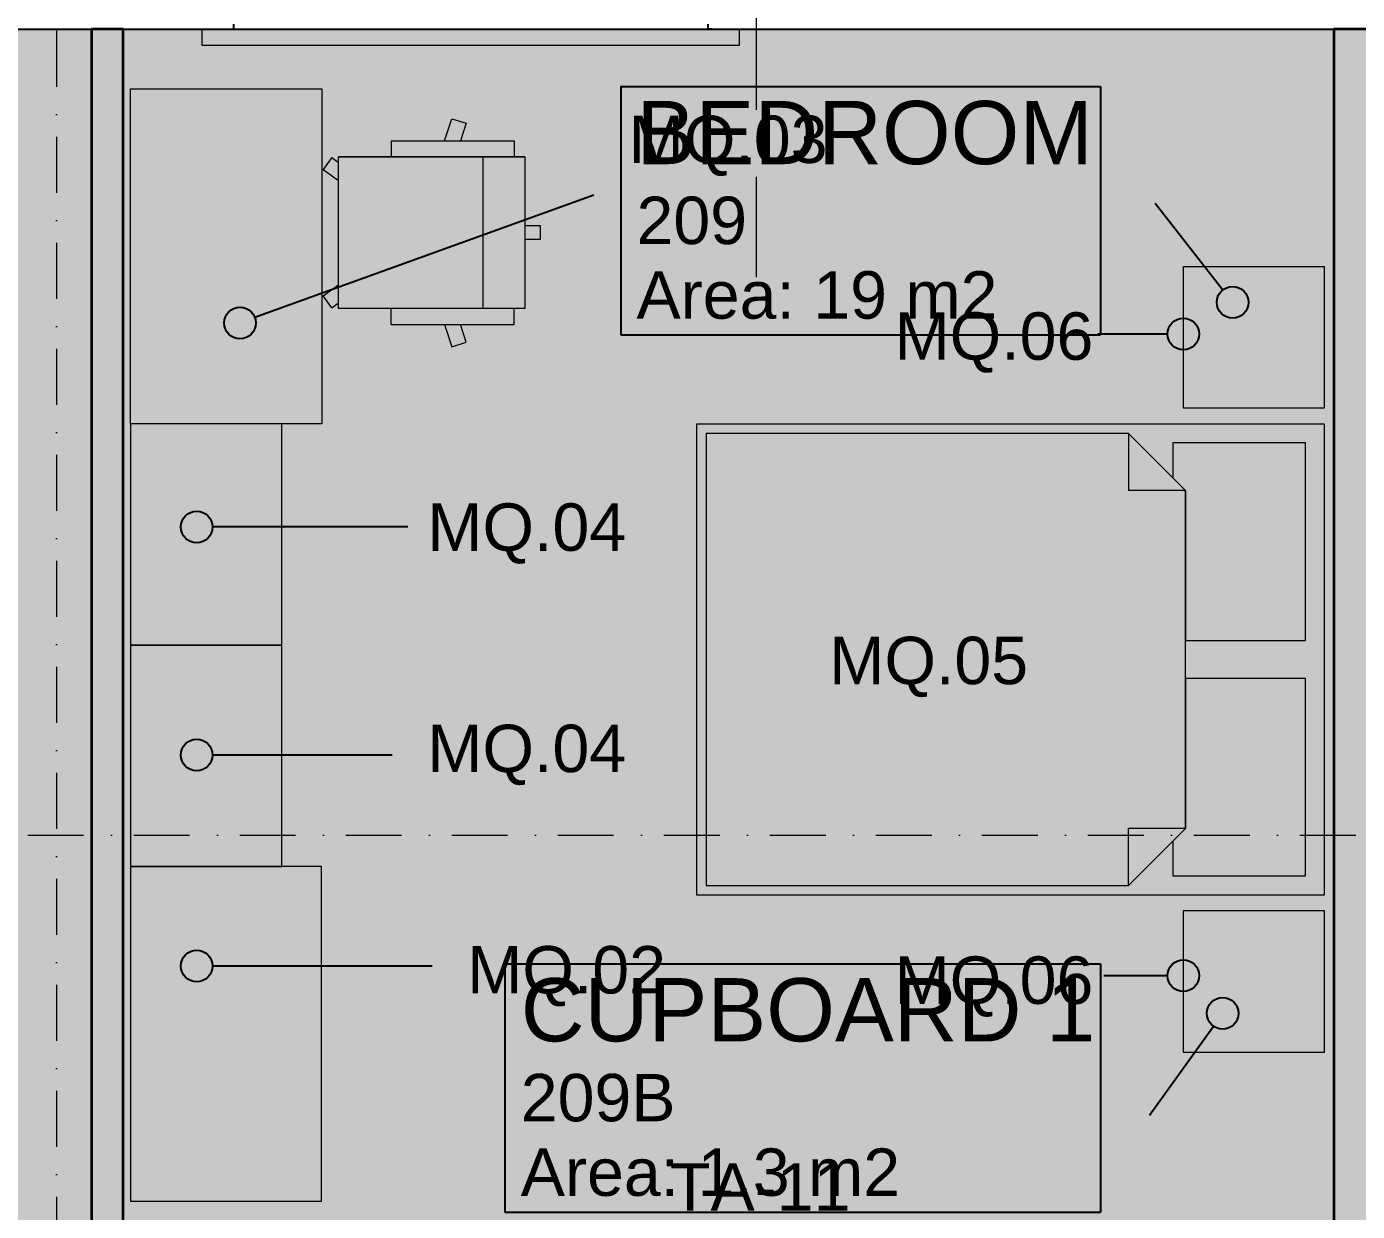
# Model space of a CAD drawing. Header units: millimetres. Extents: x -14278 to 101596, y -22378 to 34603.
# Drawn here: x 76146 to 80354, y 9484 to 13231 of the extents above; entities that cross this region are included whole.
import ezdxf
from ezdxf.enums import TextEntityAlignment as Align

# ---------------------------------------------------------------- set-up
doc = ezdxf.new("R2010")
doc.units = ezdxf.units.MM
doc.header["$MEASUREMENT"] = 0
doc.linetypes.add('Dot & Dashed', pattern=[335.138881, 176.388884, -88.194442, 0, -70.555556])
doc.linetypes.add('Long Dashed', pattern=[529.166651, 317.499995, -211.666656])
for name, color, linetype in [('A-Zz_20_10_90-T_TextFFEInternal', 7, 'Continuous'), ('A-Zz_60_50_80-P_MarkerSection', 7, 'Continuous'), ('NewA-Ee_25_10-M_WallsExternal', 7, 'Continuous'), ('NewA-Ee_25_10-M_WallsInternal', 7, 'Continuous'), ('NewA-Ee_30_40-M_Floors', 7, 'Continuous'), ('NewA-Ee_40_20-M_GeneralFFAndEInternalFixed', 7, 'Continuous'), ('NewA-Ee_40_20-M_GeneralFFAndEInternalMovable', 7, 'Continuous'), ('NewA-SL-M_SpacesInternal', 7, 'Continuous'), ('NewA-Ss_30_25-M_CeilingAndSoffitSystems', 7, 'Continuous'), ('NewA-Zz_20_10_90-T_TextFFEInternal', 7, 'Continuous'), ('NewA-Zz_35_40_80-M_GridStructural', 7, 'Continuous'), ('NewA-Zz_50_90_00-M_GrossInternal', 7, 'Continuous')]:
    doc.layers.add(name, color=color, linetype=linetype)
doc.styles.add('GENERATED_STYLE_1', font='')
doc.styles.get('GENERATED_STYLE_1').set_extended_font_data('Arial')

# ---------------------------------------------------------------- blocks, each defined once
blk = doc.blocks.new('Slab_29_2', base_point=(92290.2, 4673.4))
at = {"layer": 'NewA-Ee_30_40-M_Floors', "linetype": 'Continuous', "lineweight": 13}
blk.add_hatch(color=254, dxfattribs=at).paths.add_polyline_path([(92290.2, 4673.4), (92290.2, 10970.6), (94739.9, 10970.6), (94739.9, 13222.7), (60190.4, 13222.7), (60190.4, 4673.4)])
at = {"layer": 'NewA-Ee_30_40-M_Floors', "color": 6, "linetype": 'Continuous', "lineweight": 13, "flags": 128}
blk.add_lwpolyline([(92290.2, 4673.4), (60190.4, 4673.4), (60190.4, 13222.7), (94739.9, 13222.7), (94739.9, 10970.6), (92290.2, 10970.6)], close=True, dxfattribs=at)
blk = doc.blocks.new('BEDROOM_209_33_2', base_point=(78783.4, 12688))
at = {"layer": 'NewA-SL-M_SpacesInternal', "color": 253, "linetype": 'Continuous', "lineweight": 13}
for p, q in [((76451.6, 13222.7), (76451.6, 9219.3)), ((80279.2, 13222.7), (76451.6, 13222.7)), ((80279.2, 9219.3), (80279.2, 13222.7))]:
    blk.add_line(p, q, dxfattribs=at)
at = {"layer": 'NewA-SL-M_SpacesInternal', "linetype": 'Continuous'}
for p, q in [((78024.7, 13041.5), (78024.7, 12727.2)), ((78024.7, 13041.5), (79542, 13041.5)), ((79542, 13041.5), (79542, 12727.2)), ((78024.7, 12727.2), (78024.7, 12491.5)), ((79542, 12727.2), (79542, 12491.5)), ((78024.7, 12491.5), (78024.7, 12255.8)), ((79542, 12491.5), (79542, 12255.8)), ((78024.7, 12255.8), (79542, 12255.8))]:
    blk.add_line(p, q, dxfattribs=at)
at = {"layer": 'NewA-SL-M_SpacesInternal', "color": 5, "lineweight": 70, "style": 'GENERATED_STYLE_1'}
for tag, height, p in [('ROOM_NAME', 200, (78074.7, 12995.8)), ('ROOM_NUMBER', 150, (78074.7, 12693)), ('adj_text', 150, (78074.7, 12457.2))]:
    blk.add_attdef(tag, text='', height=height, dxfattribs=at).set_placement(p, align=Align.TOP_LEFT)
blk = doc.blocks.new('CUPBOARD 1_209B_53_2', base_point=(78600.3, 9913.4))
at = {"layer": 'NewA-SL-M_SpacesInternal', "linetype": 'Continuous'}
for p, q in [((77658.7, 10267), (77658.7, 9952.7)), ((77658.7, 10267), (79542, 10267)), ((79542, 10267), (79542, 9952.7)), ((77658.7, 9952.7), (77658.7, 9717)), ((79542, 9952.7), (79542, 9717)), ((77658.7, 9717), (77658.7, 9481.3)), ((79542, 9717), (79542, 9481.3)), ((77658.7, 9481.3), (79542, 9481.3))]:
    blk.add_line(p, q, dxfattribs=at)
at = {"layer": 'NewA-SL-M_SpacesInternal', "color": 253, "linetype": 'Continuous', "lineweight": 13}
for p, q in [((76451.6, 9094.3), (76451.6, 7203.9)), ((77152.7, 9094.3), (76451.6, 9094.3)), ((77152.7, 7203.9), (77152.7, 9094.3)), ((76451.6, 7203.9), (77152.7, 7203.9))]:
    blk.add_line(p, q, dxfattribs=at)
at = {"layer": 'NewA-SL-M_SpacesInternal', "color": 5, "lineweight": 70, "style": 'GENERATED_STYLE_1'}
for tag, height, p in [('ROOM_NAME', 200, (77708.7, 10221.3)), ('ROOM_NUMBER', 150, (77708.7, 9918.4)), ('adj_text', 150, (77708.7, 9682.7))]:
    blk.add_attdef(tag, text='', height=height, dxfattribs=at).set_placement(p, align=Align.TOP_LEFT)
blk = doc.blocks.new('Slab_42_2', base_point=(76451.6, 13222.7))
at = {"layer": 'NewA-Ss_30_25-M_CeilingAndSoffitSystems', "linetype": 'Continuous', "lineweight": 0}
blk.add_hatch(color=255, dxfattribs=at).paths.add_polyline_path([(76451.6, 13222.7), (76451.6, 9219.3), (77277.7, 9219.3), (77277.7, 6268.3), (78511.5, 6268.3), (78511.5, 9219.3), (80279.2, 9219.3), (80279.2, 13222.7)])
at = {"layer": 'NewA-Ss_30_25-M_CeilingAndSoffitSystems', "color": 6, "linetype": 'Continuous', "lineweight": 13, "flags": 128}
blk.add_lwpolyline([(76451.6, 13222.7), (80279.2, 13222.7), (80279.2, 9219.3), (78511.5, 9219.3), (78511.5, 6268.3), (77277.7, 6268.3), (77277.7, 9219.3), (76451.6, 9219.3)], close=True, dxfattribs=at)
blk = doc.blocks.new('Wall_68_2', base_point=(60040.2, 13373))
at = {"layer": 'NewA-Ee_25_10-M_WallsExternal', "linetype": 'Continuous'}
for p, q in [((76787.2, 13222.7), (76800.2, 13222.7)), ((76800.2, 13239.1), (76800.2, 13222.7)), ((78300.2, 13239.1), (78300.2, 13222.7)), ((78313.2, 13222.7), (78300.2, 13222.7))]:
    blk.add_line(p, q, dxfattribs=at)
at = {"layer": 'NewA-Ee_25_10-M_WallsExternal', "linetype": 'Continuous', "flags": 128}
for points in [[(76051.3, 13222.7), (76787.2, 13222.7)], [(78313.2, 13222.7), (82247.2, 13222.7)]]:
    blk.add_lwpolyline(points, dxfattribs=at)
blk = doc.blocks.new('Wall_89_2', base_point=(80279.2, 13222.7))
at = {"layer": 'NewA-Ee_25_10-M_WallsInternal', "color": 92, "linetype": 'Continuous', "lineweight": 35, "flags": 128}
for points in [[(80279.2, 13222.7), (80279.2, 9095.6)], [(80429.2, 13222.7), (80279.2, 13222.7)]]:
    blk.add_lwpolyline(points, dxfattribs=at)
blk = doc.blocks.new('Wall_123_2', base_point=(76451.6, 13222.7))
at = {"layer": 'NewA-Ee_25_10-M_WallsInternal', "color": 92, "linetype": 'Continuous', "lineweight": 35, "flags": 128}
for points in [[(76351.6, 13222.7), (76351.6, 9219.3)], [(76451.6, 13222.7), (76351.6, 13222.7)], [(76451.6, 9219.3), (76451.6, 13222.7)]]:
    blk.add_lwpolyline(points, dxfattribs=at)
blk = doc.blocks.new('Standard grid marker')
at = {"layer": 'NewA-Zz_35_40_80-M_GridStructural', "color": 6, "linetype": 'Dot & Dashed', "lineweight": 13}
blk.add_line((1000, 0), (18130.8, 0), dxfattribs=at)
at = {"layer": 'NewA-Zz_35_40_80-M_GridStructural', "style": 'GENERATED_STYLE_1'}
blk.add_attdef('AC_MarkerText_1', text='', height=250, rotation=90, dxfattribs=at).set_placement((-250, 14.3), align=Align.MIDDLE_CENTER)
blk = doc.blocks.new('Standard grid marker_2')
at = {"layer": 'NewA-Zz_35_40_80-M_GridStructural', "color": 6, "linetype": 'Dot & Dashed', "lineweight": 13}
blk.add_line((1000, 0), (40175.6, 0), dxfattribs=at)
at = {"layer": 'NewA-Zz_35_40_80-M_GridStructural', "style": 'GENERATED_STYLE_1'}
blk.add_attdef('AC_MarkerText_1', text='', height=250, dxfattribs=at).set_placement((41425.6, 14.3), align=Align.MIDDLE_CENTER)
blk = doc.blocks.new('Venetian Blind 19')
at = {"layer": 'NewA-Ee_40_20-M_GeneralFFAndEInternalFixed', "color": 1, "linetype": 'Continuous', "lineweight": 18}
for p, q in [((1700, 50), (0, 50)), ((0, 50), (0, 0)), ((1700, 0), (1700, 50)), ((0, 0), (1700, 0))]:
    blk.add_line(p, q, dxfattribs=at)
blk = doc.blocks.new('Office Desk Rect 19')
at = {"layer": 'NewA-Ee_40_20-M_GeneralFFAndEInternalMovable', "color": 1, "linetype": 'Continuous', "lineweight": 18}
for p, q in [((1058.8625, 604.8375), (0, 604.8375)), ((0, 604.8375), (0, 0)), ((1058.8625, 0), (1058.8625, 604.8375)), ((0, 0), (1058.8625, 0))]:
    blk.add_line(p, q, dxfattribs=at)
blk = doc.blocks.new('Office Chair 04 19')
at = {"layer": 'NewA-Ee_40_20-M_GeneralFFAndEInternalMovable', "color": 1, "linetype": 'Continuous', "lineweight": 18}
for p, q in [((335.5, 682), (335.5, 632.6)), ((335.5, 682), (379.5, 682)), ((379.5, 682), (379.5, 632.6)), ((597.6, 632.6), (117.3, 632.6)), ((117.3, 632.6), (117.3, 43.3)), ((117.3, 632.6), (117.3, 43.3)), ((597.6, 632.6), (597.6, 43.3)), ((597.6, 43.3), (597.6, 632.6)), ((597.6, 632.6), (597.6, 43.3)), ((67.3, 210.1), (67.3, 598.2)), ((67.3, 598.2), (117.3, 598.2)), ((647.6, 598.2), (597.6, 598.2)), ((647.6, 210.1), (647.6, 598.2)), ((117.3, 501), (597.6, 501)), ((-3.2, 401.5), (11.5, 446.7)), ((11.5, 446.7), (67.3, 428.6)), ((703.4, 446.7), (647.6, 428.6)), ((718.1, 401.5), (703.4, 446.7)), ((67.3, 378.6), (-3.2, 401.5)), ((647.6, 378.6), (718.1, 401.5)), ((67.3, 210.1), (117.3, 210.1)), ((67.3, 210.1), (117.3, 210.1)), ((647.6, 210.1), (597.6, 210.1)), ((647.6, 210.1), (597.6, 210.1)), ((117.3, 43.3), (597.6, 43.3)), ((119.9, 21.7), (135.6, 43.3)), ((157.3, -5.4), (192.7, 43.3)), ((557.7, -5.4), (522.2, 43.3)), ((595, 21.7), (579.3, 43.3)), ((119.9, 21.7), (157.3, -5.4)), ((595, 21.7), (557.7, -5.4))]:
    blk.add_line(p, q, dxfattribs=at)
blk = doc.blocks.new('Bed Double 19')
at = {"layer": 'NewA-Ee_40_20-M_GeneralFFAndEInternalMovable', "color": 1, "linetype": 'Continuous', "lineweight": 18}
for p, q in [((1489.1, 1985.4), (0, 1985.4)), ((0, 1985.4), (0, 0)), ((1489.1, 0), (1489.1, 1985.4)), ((684.5, 1925.4), (60, 1925.4)), ((60, 1925.4), (60, 1505.4)), ((684.5, 1545.4), (684.5, 1925.4)), ((1429.1, 1925.4), (804.5, 1925.4)), ((804.5, 1925.4), (804.5, 1545.4)), ((1429.1, 1505.4), (1429.1, 1925.4)), ((210, 1545.4), (30, 1365.4)), ((170, 1505.4), (210, 1545.4)), ((210, 1545.4), (684.5, 1545.4)), ((744.5, 1545.4), (210, 1545.4)), ((210, 1545.4), (210, 1365.4)), ((1279.1, 1545.4), (744.5, 1545.4)), ((804.5, 1545.4), (1279.1, 1545.4)), ((1279.1, 1545.4), (1319.1, 1505.4)), ((1459.1, 1365.4), (1279.1, 1545.4)), ((1279.1, 1545.4), (1279.1, 1365.4)), ((60, 1505.4), (170, 1505.4)), ((1319.1, 1505.4), (1429.1, 1505.4)), ((30, 1365.4), (30, 30)), ((30, 1365.4), (210, 1365.4)), ((1459.1, 1365.4), (1279.1, 1365.4)), ((1459.1, 30), (1459.1, 1365.4)), ((0, 0), (1489.1, 0)), ((30, 30), (744.5, 30)), ((744.5, 30), (1459.1, 30))]:
    blk.add_line(p, q, dxfattribs=at)
blk = doc.blocks.new('Rectangular Table 01 19_3')
at = {"layer": 'NewA-Ee_40_20-M_GeneralFFAndEInternalMovable', "color": 1, "linetype": 'Continuous', "lineweight": 18}
for p, q in [((446.6, 446.6), (0, 446.6)), ((0, 446.6), (0, 0)), ((446.6, 0), (446.6, 446.6)), ((0, 0), (446.6, 0))]:
    blk.add_line(p, q, dxfattribs=at)
blk = doc.blocks.new('Wardrobe 19')
at = {"layer": 'NewA-Ee_40_20-M_GeneralFFAndEInternalMovable', "color": 1, "linetype": 'Continuous', "lineweight": 18}
for p, q in [((1059.4, 604.8), (0, 604.8)), ((0, 604.8), (0, 0)), ((1059.4, 0), (1059.4, 604.8)), ((0, 0), (1059.4, 0))]:
    blk.add_line(p, q, dxfattribs=at)
blk = doc.blocks.new('Credenza 19_2')
at = {"layer": 'NewA-Ee_40_20-M_GeneralFFAndEInternalMovable', "color": 1, "linetype": 'Continuous', "lineweight": 18}
for p, q in [((700, 478.4), (0, 478.4)), ((0, 478.4), (0, 0)), ((700, 0), (700, 478.4)), ((0, 0), (700, 0))]:
    blk.add_line(p, q, dxfattribs=at)
blk = doc.blocks.new('Line_82_2', base_point=(77351.2, 11648.5))
at = {"layer": 'NewA-Zz_20_10_90-T_TextFFEInternal', "linetype": 'Continuous'}
blk.add_hatch(color=256, dxfattribs=at).paths.add_polyline_path([(76733.7, 11648.5), (76729.9, 11667.7), (76719.1, 11683.9), (76702.9, 11694.7), (76683.7, 11698.5), (76664.6, 11694.7), (76648.4, 11683.9), (76637.5, 11667.7), (76633.7, 11648.5), (76637.5, 11629.4), (76648.4, 11613.2), (76664.6, 11602.4), (76683.7, 11598.5), (76702.9, 11602.4), (76719.1, 11613.2), (76729.9, 11629.4)])
blk.add_line((77351.2, 11648.5), (76733.7, 11648.5), dxfattribs=at)
blk.add_circle((76683.7, 11648.5), 50, dxfattribs=at)
blk = doc.blocks.new('Line_83_2', base_point=(77302.5, 10926.9))
at = {"layer": 'NewA-Zz_20_10_90-T_TextFFEInternal', "linetype": 'Continuous'}
blk.add_hatch(color=256, dxfattribs=at).paths.add_polyline_path([(76733.7, 10926.9), (76729.9, 10946), (76719.1, 10962.3), (76702.9, 10973.1), (76683.7, 10976.9), (76664.6, 10973.1), (76648.4, 10962.3), (76637.5, 10946), (76633.7, 10926.9), (76637.5, 10907.8), (76648.4, 10891.5), (76664.6, 10880.7), (76683.7, 10876.9), (76702.9, 10880.7), (76719.1, 10891.5), (76729.9, 10907.8)])
blk.add_line((77302.5, 10926.9), (76733.7, 10926.9), dxfattribs=at)
blk.add_circle((76683.7, 10926.9), 50, dxfattribs=at)
blk = doc.blocks.new('Line_84_2', base_point=(77428.5, 10259.4))
at = {"layer": 'NewA-Zz_20_10_90-T_TextFFEInternal', "linetype": 'Continuous'}
blk.add_hatch(color=256, dxfattribs=at).paths.add_polyline_path([(76733.7, 10259.4), (76729.9, 10278.5), (76719.1, 10294.7), (76702.9, 10305.6), (76683.7, 10309.4), (76664.6, 10305.6), (76648.4, 10294.7), (76637.5, 10278.5), (76633.7, 10259.4), (76637.5, 10240.2), (76648.4, 10224), (76664.6, 10213.2), (76683.7, 10209.4), (76702.9, 10213.2), (76719.1, 10224), (76729.9, 10240.2)])
blk.add_line((77428.5, 10259.4), (76733.7, 10259.4), dxfattribs=at)
blk.add_circle((76683.7, 10259.4), 50, dxfattribs=at)
blk = doc.blocks.new('Line_89_2', base_point=(77939.3, 12698.1))
at = {"layer": 'NewA-Zz_20_10_90-T_TextFFEInternal', "linetype": 'Continuous'}
blk.add_hatch(color=256, dxfattribs=at).paths.add_polyline_path([(76870.8, 12293.6), (76867, 12312.8), (76856.1, 12329), (76839.9, 12339.8), (76820.8, 12343.6), (76801.6, 12339.8), (76785.4, 12329), (76774.6, 12312.8), (76770.8, 12293.6), (76774.6, 12274.5), (76785.4, 12258.3), (76801.6, 12247.4), (76820.8, 12243.6), (76839.9, 12247.4), (76856.1, 12258.3), (76867, 12274.5)])
blk.add_line((77939.3, 12698.1), (76867.8, 12310.6), dxfattribs=at)
blk.add_circle((76820.8, 12293.6), 50, dxfattribs=at)
blk = doc.blocks.new('Line_107_2', base_point=(79552.3, 10229.2))
at = {"layer": 'NewA-Zz_20_10_90-T_TextFFEInternal', "linetype": 'Continuous'}
blk.add_hatch(color=256, dxfattribs=at).paths.add_polyline_path([(79853.7, 10229.2), (79849.9, 10248.4), (79839.1, 10264.6), (79822.9, 10275.4), (79803.7, 10279.2), (79784.6, 10275.4), (79768.4, 10264.6), (79757.5, 10248.4), (79753.7, 10229.2), (79757.5, 10210.1), (79768.4, 10193.9), (79784.6, 10183.1), (79803.7, 10179.2), (79822.9, 10183.1), (79839.1, 10193.9), (79849.9, 10210.1)])
blk.add_line((79552.3, 10229.2), (79753.7, 10229.2), dxfattribs=at)
blk.add_circle((79803.7, 10229.2), 50, dxfattribs=at)
blk = doc.blocks.new('Line_108_2', base_point=(79696.4, 9787.9))
at = {"layer": 'NewA-Zz_20_10_90-T_TextFFEInternal', "linetype": 'Continuous'}
blk.add_hatch(color=256, dxfattribs=at).paths.add_polyline_path([(79978.2, 10110.2), (79974.4, 10129.4), (79963.5, 10145.6), (79947.3, 10156.4), (79928.2, 10160.2), (79909, 10156.4), (79892.8, 10145.6), (79882, 10129.4), (79878.2, 10110.2), (79882, 10091.1), (79892.8, 10074.9), (79909, 10064), (79928.2, 10060.2), (79947.3, 10064), (79963.5, 10074.9), (79974.4, 10091.1)])
blk.add_line((79696.4, 9787.9), (79899, 10069.6), dxfattribs=at)
blk.add_circle((79928.2, 10110.2), 50, dxfattribs=at)
blk = doc.blocks.new('Line_109_2', base_point=(79533.5, 12258.9))
at = {"layer": 'NewA-Zz_20_10_90-T_TextFFEInternal', "linetype": 'Continuous'}
blk.add_hatch(color=256, dxfattribs=at).paths.add_polyline_path([(79853.7, 12258.9), (79849.9, 12278), (79839.1, 12294.2), (79822.9, 12305.1), (79803.7, 12308.9), (79784.6, 12305.1), (79768.4, 12294.2), (79757.5, 12278), (79753.7, 12258.9), (79757.5, 12239.7), (79768.4, 12223.5), (79784.6, 12212.7), (79803.7, 12208.9), (79822.9, 12212.7), (79839.1, 12223.5), (79849.9, 12239.7)])
blk.add_line((79533.5, 12258.9), (79753.7, 12258.9), dxfattribs=at)
blk.add_circle((79803.7, 12258.9), 50, dxfattribs=at)
blk = doc.blocks.new('Line_110_2', base_point=(79715.2, 12672.3))
at = {"layer": 'NewA-Zz_20_10_90-T_TextFFEInternal', "linetype": 'Continuous'}
blk.add_hatch(color=256, dxfattribs=at).paths.add_polyline_path([(80009.5, 12359.1), (80005.7, 12378.2), (79994.9, 12394.5), (79978.6, 12405.3), (79959.5, 12409.1), (79940.4, 12405.3), (79924.1, 12394.5), (79913.3, 12378.2), (79909.5, 12359.1), (79913.3, 12340), (79924.1, 12323.8), (79940.4, 12312.9), (79959.5, 12309.1), (79978.6, 12312.9), (79994.9, 12323.8), (80005.7, 12340)])
blk.add_line((79715.2, 12672.3), (79928.7, 12398.5), dxfattribs=at)
blk.add_circle((79959.5, 12359.1), 50, dxfattribs=at)
blk = doc.blocks.new('Label_171_2', base_point=(78573.5, 11385.4))
at = {"layer": 'A-Zz_20_10_90-T_TextFFEInternal', "insert": (78998.5, 11301.1), "char_height": 150, "attachment_point": 2, "style": 'GENERATED_STYLE_1'}
blk.add_mtext('\\fArial|b0|i0|c0|p34;MQ.05\\fArial|b0|i0|c0|p34;\\fArial|b0|i0|c0|p34;\\fArial|b0|i0|c0|p34;\\fArial|b0|i0|c0|p34;\\fArial|b0|i0|c0|p34;\\fArial|b0|i0|c0|p34;\\fArial|b0|i0|c0|p34;\\fArial|b0|i0|c0|p34;\\fArial|b0|i0|c0|p34;\\fArial|b0|i0|c0|p34;\\fArial|b0|i0|c0|p34;\\fArial|b0|i0|c0|p34;\\fArial|b0|i0|c0|p34;\\fArial|b0|i0|c0|p34;\\fArial|b0|i0|c0|p34;\\fArial|b0|i0|c0|p34;\\fArial|b0|i0|c0|p34;\\fArial|b0|i0|c0|p34;\\fArial|b0|i0|c0|p34;\\fArial|b0|i0|c0|p34;\\fArial|b0|i0|c0|p34;\\fArial|b0|i0|c0|p34;\\fArial|b0|i0|c0|p34;\\fArial|b0|i0|c0|p34;\\fArial|b0|i0|c0|p34;\\fArial|b0|i0|c0|p34;\\fArial|b0|i0|c0|p34;\\fArial|b0|i0|c0|p34;\\fArial|b0|i0|c0|p34;}', dxfattribs=at)
blk = doc.blocks.new('Label_179_2', base_point=(77939.3, 13033.8))
at = {"layer": 'A-Zz_20_10_90-T_TextFFEInternal', "insert": (78364.3, 12949.5), "char_height": 150, "attachment_point": 2, "style": 'GENERATED_STYLE_1'}
blk.add_mtext('\\fArial|b0|i0|c0|p34;MQ.03\\fArial|b0|i0|c0|p34;\\fArial|b0|i0|c0|p34;\\fArial|b0|i0|c0|p34;\\fArial|b0|i0|c0|p34;\\fArial|b0|i0|c0|p34;\\fArial|b0|i0|c0|p34;\\fArial|b0|i0|c0|p34;\\fArial|b0|i0|c0|p34;\\fArial|b0|i0|c0|p34;\\fArial|b0|i0|c0|p34;\\fArial|b0|i0|c0|p34;\\fArial|b0|i0|c0|p34;\\fArial|b0|i0|c0|p34;\\fArial|b0|i0|c0|p34;\\fArial|b0|i0|c0|p34;\\fArial|b0|i0|c0|p34;\\fArial|b0|i0|c0|p34;\\fArial|b0|i0|c0|p34;\\fArial|b0|i0|c0|p34;\\fArial|b0|i0|c0|p34;\\fArial|b0|i0|c0|p34;\\fArial|b0|i0|c0|p34;\\fArial|b0|i0|c0|p34;\\fArial|b0|i0|c0|p34;\\fArial|b0|i0|c0|p34;\\fArial|b0|i0|c0|p34;\\fArial|b0|i0|c0|p34;\\fArial|b0|i0|c0|p34;\\fArial|b0|i0|c0|p34;}', dxfattribs=at)
blk = doc.blocks.new('Label_180_2', base_point=(77302.5, 11807.1))
at = {"layer": 'A-Zz_20_10_90-T_TextFFEInternal', "insert": (77727.5, 11722.8), "char_height": 150, "attachment_point": 2, "style": 'GENERATED_STYLE_1'}
blk.add_mtext('\\fArial|b0|i0|c0|p34;MQ.04\\fArial|b0|i0|c0|p34;\\fArial|b0|i0|c0|p34;\\fArial|b0|i0|c0|p34;\\fArial|b0|i0|c0|p34;\\fArial|b0|i0|c0|p34;\\fArial|b0|i0|c0|p34;\\fArial|b0|i0|c0|p34;\\fArial|b0|i0|c0|p34;\\fArial|b0|i0|c0|p34;\\fArial|b0|i0|c0|p34;\\fArial|b0|i0|c0|p34;\\fArial|b0|i0|c0|p34;\\fArial|b0|i0|c0|p34;\\fArial|b0|i0|c0|p34;\\fArial|b0|i0|c0|p34;\\fArial|b0|i0|c0|p34;\\fArial|b0|i0|c0|p34;\\fArial|b0|i0|c0|p34;\\fArial|b0|i0|c0|p34;\\fArial|b0|i0|c0|p34;\\fArial|b0|i0|c0|p34;\\fArial|b0|i0|c0|p34;\\fArial|b0|i0|c0|p34;\\fArial|b0|i0|c0|p34;\\fArial|b0|i0|c0|p34;\\fArial|b0|i0|c0|p34;\\fArial|b0|i0|c0|p34;\\fArial|b0|i0|c0|p34;\\fArial|b0|i0|c0|p34;}', dxfattribs=at)
blk = doc.blocks.new('Label_181_2', base_point=(77302.5, 11107.1))
at = {"layer": 'A-Zz_20_10_90-T_TextFFEInternal', "insert": (77727.5, 11022.8), "char_height": 150, "attachment_point": 2, "style": 'GENERATED_STYLE_1'}
blk.add_mtext('\\fArial|b0|i0|c0|p34;MQ.04\\fArial|b0|i0|c0|p34;\\fArial|b0|i0|c0|p34;\\fArial|b0|i0|c0|p34;\\fArial|b0|i0|c0|p34;\\fArial|b0|i0|c0|p34;\\fArial|b0|i0|c0|p34;\\fArial|b0|i0|c0|p34;\\fArial|b0|i0|c0|p34;\\fArial|b0|i0|c0|p34;\\fArial|b0|i0|c0|p34;\\fArial|b0|i0|c0|p34;\\fArial|b0|i0|c0|p34;\\fArial|b0|i0|c0|p34;\\fArial|b0|i0|c0|p34;\\fArial|b0|i0|c0|p34;\\fArial|b0|i0|c0|p34;\\fArial|b0|i0|c0|p34;\\fArial|b0|i0|c0|p34;\\fArial|b0|i0|c0|p34;\\fArial|b0|i0|c0|p34;\\fArial|b0|i0|c0|p34;\\fArial|b0|i0|c0|p34;\\fArial|b0|i0|c0|p34;\\fArial|b0|i0|c0|p34;\\fArial|b0|i0|c0|p34;\\fArial|b0|i0|c0|p34;\\fArial|b0|i0|c0|p34;\\fArial|b0|i0|c0|p34;\\fArial|b0|i0|c0|p34;}', dxfattribs=at)
blk = doc.blocks.new('Label_182_2', base_point=(77428.5, 10407.1))
at = {"layer": 'A-Zz_20_10_90-T_TextFFEInternal', "insert": (77853.5, 10322.8), "char_height": 150, "attachment_point": 2, "style": 'GENERATED_STYLE_1'}
blk.add_mtext('\\fArial|b0|i0|c0|p34;MQ.02\\fArial|b0|i0|c0|p34;\\fArial|b0|i0|c0|p34;\\fArial|b0|i0|c0|p34;\\fArial|b0|i0|c0|p34;\\fArial|b0|i0|c0|p34;\\fArial|b0|i0|c0|p34;\\fArial|b0|i0|c0|p34;\\fArial|b0|i0|c0|p34;\\fArial|b0|i0|c0|p34;\\fArial|b0|i0|c0|p34;\\fArial|b0|i0|c0|p34;\\fArial|b0|i0|c0|p34;\\fArial|b0|i0|c0|p34;\\fArial|b0|i0|c0|p34;\\fArial|b0|i0|c0|p34;\\fArial|b0|i0|c0|p34;\\fArial|b0|i0|c0|p34;\\fArial|b0|i0|c0|p34;\\fArial|b0|i0|c0|p34;\\fArial|b0|i0|c0|p34;\\fArial|b0|i0|c0|p34;\\fArial|b0|i0|c0|p34;\\fArial|b0|i0|c0|p34;\\fArial|b0|i0|c0|p34;\\fArial|b0|i0|c0|p34;\\fArial|b0|i0|c0|p34;\\fArial|b0|i0|c0|p34;\\fArial|b0|i0|c0|p34;\\fArial|b0|i0|c0|p34;}', dxfattribs=at)
blk = doc.blocks.new('Label_193_2', base_point=(78779.8, 12411.3))
at = {"layer": 'A-Zz_20_10_90-T_TextFFEInternal', "insert": (79204.8, 12327.1), "char_height": 150, "attachment_point": 2, "style": 'GENERATED_STYLE_1'}
blk.add_mtext('\\fArial|b0|i0|c0|p34;MQ.06\\fArial|b0|i0|c0|p34;\\fArial|b0|i0|c0|p34;\\fArial|b0|i0|c0|p34;\\fArial|b0|i0|c0|p34;\\fArial|b0|i0|c0|p34;\\fArial|b0|i0|c0|p34;\\fArial|b0|i0|c0|p34;\\fArial|b0|i0|c0|p34;\\fArial|b0|i0|c0|p34;\\fArial|b0|i0|c0|p34;\\fArial|b0|i0|c0|p34;\\fArial|b0|i0|c0|p34;\\fArial|b0|i0|c0|p34;\\fArial|b0|i0|c0|p34;\\fArial|b0|i0|c0|p34;\\fArial|b0|i0|c0|p34;\\fArial|b0|i0|c0|p34;\\fArial|b0|i0|c0|p34;\\fArial|b0|i0|c0|p34;\\fArial|b0|i0|c0|p34;\\fArial|b0|i0|c0|p34;\\fArial|b0|i0|c0|p34;\\fArial|b0|i0|c0|p34;\\fArial|b0|i0|c0|p34;\\fArial|b0|i0|c0|p34;\\fArial|b0|i0|c0|p34;\\fArial|b0|i0|c0|p34;\\fArial|b0|i0|c0|p34;\\fArial|b0|i0|c0|p34;}', dxfattribs=at)
blk = doc.blocks.new('Label_194_2', base_point=(78779.8, 10374.2))
at = {"layer": 'A-Zz_20_10_90-T_TextFFEInternal', "insert": (79204.8, 10289.9), "char_height": 150, "attachment_point": 2, "style": 'GENERATED_STYLE_1'}
blk.add_mtext('\\fArial|b0|i0|c0|p34;MQ.06\\fArial|b0|i0|c0|p34;\\fArial|b0|i0|c0|p34;\\fArial|b0|i0|c0|p34;\\fArial|b0|i0|c0|p34;\\fArial|b0|i0|c0|p34;\\fArial|b0|i0|c0|p34;\\fArial|b0|i0|c0|p34;\\fArial|b0|i0|c0|p34;\\fArial|b0|i0|c0|p34;\\fArial|b0|i0|c0|p34;\\fArial|b0|i0|c0|p34;\\fArial|b0|i0|c0|p34;\\fArial|b0|i0|c0|p34;\\fArial|b0|i0|c0|p34;\\fArial|b0|i0|c0|p34;\\fArial|b0|i0|c0|p34;\\fArial|b0|i0|c0|p34;\\fArial|b0|i0|c0|p34;\\fArial|b0|i0|c0|p34;\\fArial|b0|i0|c0|p34;\\fArial|b0|i0|c0|p34;\\fArial|b0|i0|c0|p34;\\fArial|b0|i0|c0|p34;\\fArial|b0|i0|c0|p34;\\fArial|b0|i0|c0|p34;\\fArial|b0|i0|c0|p34;\\fArial|b0|i0|c0|p34;\\fArial|b0|i0|c0|p34;\\fArial|b0|i0|c0|p34;}', dxfattribs=at)
blk = doc.blocks.new('Label_229_2', base_point=(78040.9, 9720.2))
at = {"layer": 'A-Zz_20_10_90-T_TextFFEInternal', "insert": (78465.9, 9635.9), "char_height": 150, "attachment_point": 2, "style": 'GENERATED_STYLE_1'}
blk.add_mtext('\\fArial|b0|i0|c0|p34;TA-11\\fArial|b0|i0|c0|p34;\\fArial|b0|i0|c0|p34;\\fArial|b0|i0|c0|p34;\\fArial|b0|i0|c0|p34;\\fArial|b0|i0|c0|p34;\\fArial|b0|i0|c0|p34;\\fArial|b0|i0|c0|p34;\\fArial|b0|i0|c0|p34;\\fArial|b0|i0|c0|p34;\\fArial|b0|i0|c0|p34;\\fArial|b0|i0|c0|p34;\\fArial|b0|i0|c0|p34;\\fArial|b0|i0|c0|p34;\\fArial|b0|i0|c0|p34;\\fArial|b0|i0|c0|p34;\\fArial|b0|i0|c0|p34;\\fArial|b0|i0|c0|p34;\\fArial|b0|i0|c0|p34;\\fArial|b0|i0|c0|p34;\\fArial|b0|i0|c0|p34;\\fArial|b0|i0|c0|p34;\\fArial|b0|i0|c0|p34;\\fArial|b0|i0|c0|p34;\\fArial|b0|i0|c0|p34;\\fArial|b0|i0|c0|p34;\\fArial|b0|i0|c0|p34;\\fArial|b0|i0|c0|p34;\\fArial|b0|i0|c0|p34;\\fArial|b0|i0|c0|p34;}', dxfattribs=at)
blk = doc.blocks.new('Cutting Plane_22_2', base_point=(78453.8, -4146))
at = {"layer": 'A-Zz_60_50_80-P_MarkerSection', "color": 6, "linetype": 'Long Dashed', "lineweight": 13}
blk.add_line((78453.8, 12438.3), (78453.8, 16638.3), dxfattribs=at)

msp = doc.modelspace()

# ---------------------------------------------------------------- hatches: boundary and pattern name
at = {"layer": 'NewA-Zz_50_90_00-M_GrossInternal', "linetype": 'Continuous', "lineweight": 140}
msp.add_hatch(color=1, dxfattribs=at).paths.add_polyline_path([(60190.4, 13222.7), (94739.9, 13222.7), (94739.9, 4823.3), (65539.9, 4823.3), (65539.9, 273.3), (62090.4, 273.3), (62090.4, 4823.3), (60190.4, 4823.3)])

# ---------------------------------------------------------------- linework, layer by layer
at = {"layer": 'NewA-Zz_50_90_00-M_GrossInternal', "linetype": 'Continuous', "flags": 128}
msp.add_lwpolyline([(60190.4, 13222.7), (94739.9, 13222.7), (94739.9, 4823.3), (65539.9, 4823.3), (65539.9, 273.3), (62090.4, 273.3), (62090.4, 4823.3), (60190.4, 4823.3)], close=True, dxfattribs=at)

# ---------------------------------------------------------------- block references
at = {"layer": 'A-Zz_20_10_90-T_TextFFEInternal', "color": 6, "linetype": 'Continuous', "lineweight": 13}
for name, p in [('Label_179_2', (77939.3, 13033.8)), ('Label_193_2', (78779.8, 12411.3)), ('Label_180_2', (77302.5, 11807.1)), ('Label_171_2', (78573.5, 11385.4)), ('Label_181_2', (77302.5, 11107.1)), ('Label_182_2', (77428.5, 10407.1)), ('Label_194_2', (78779.8, 10374.2)), ('Label_229_2', (78040.9, 9720.2))]:
    msp.add_blockref(name, p, dxfattribs=at)
at = {"layer": 'A-Zz_60_50_80-P_MarkerSection', "color": 6, "lineweight": 13}
msp.add_blockref('Cutting Plane_22_2', (78453.8, -4146), dxfattribs=at)
at = {"layer": 'NewA-Ee_25_10-M_WallsExternal', "color": 92, "lineweight": 35}
msp.add_blockref('Wall_68_2', (60040.2, 13373), dxfattribs=at)
at = {"layer": 'NewA-Ee_25_10-M_WallsInternal', "color": 92, "lineweight": 35}
for name, p in [('Wall_123_2', (76451.6, 13222.7)), ('Wall_89_2', (80279.2, 13222.7))]:
    msp.add_blockref(name, p, dxfattribs=at)
at = {"layer": 'NewA-Ee_30_40-M_Floors', "color": 6, "linetype": 'Continuous', "lineweight": 13}
msp.add_blockref('Slab_29_2', (92290.2, 4673.4), dxfattribs=at)
at = {"layer": 'NewA-Ee_40_20-M_GeneralFFAndEInternalFixed', "color": 6, "linetype": 'Continuous', "lineweight": 13, "zscale": 1000}
msp.add_blockref('Venetian Blind 19', (76700.2, 13172.7), dxfattribs=at)
at = {"layer": 'NewA-Ee_40_20-M_GeneralFFAndEInternalMovable', "color": 6, "linetype": 'Continuous', "lineweight": 13, "xscale": -1, "zscale": 1000}
for name, p, rotation in [('Office Desk Rect 19', (77079.6, 13033.8), 90), ('Office Chair 04 19', (77089.3, 12221.6), 270)]:
    msp.add_blockref(name, p, dxfattribs=dict(at, rotation=rotation))
at = {"layer": 'NewA-Ee_40_20-M_GeneralFFAndEInternalMovable', "color": 6, "linetype": 'Continuous', "lineweight": 13, "zscale": 1000}
for p in [(79803.7, 12024.7), (79803.7, 9987.4)]:
    msp.add_blockref('Rectangular Table 01 19_3', p, dxfattribs=at)
for name, p, rotation in [('Credenza 19_2', (76953.1, 11274.9), 90), ('Bed Double 19', (78264.9, 11973.9), 270), ('Credenza 19_2', (76953.1, 10574.9), 90), ('Wardrobe 19', (77079.1, 9515.5), 90)]:
    msp.add_blockref(name, p, dxfattribs=dict(at, rotation=rotation))
at = {"layer": 'NewA-SL-M_SpacesInternal', "linetype": 'Continuous'}
for name, p, values in [('BEDROOM_209_33_2', (78783.4, 12688), {'ROOM_NAME': 'BEDROOM', 'ROOM_NUMBER': '209', 'adj_text': 'Area: 19 m2'}), ('CUPBOARD 1_209B_53_2', (78600.3, 9913.4), {'ROOM_NAME': 'CUPBOARD 1', 'ROOM_NUMBER': '209B', 'adj_text': 'Area: 1.3 m2'})]:
    msp.add_blockref(name, p, dxfattribs=at).add_auto_attribs(values)
at = {"layer": 'NewA-Ss_30_25-M_CeilingAndSoffitSystems', "color": 6, "linetype": 'Continuous', "lineweight": 13}
msp.add_blockref('Slab_42_2', (76451.6, 13222.7), dxfattribs=at)
at = {"layer": 'NewA-Zz_20_10_90-T_TextFFEInternal', "linetype": 'Continuous'}
for name, p in [('Line_89_2', (77939.3, 12698.1)), ('Line_110_2', (79715.2, 12672.3)), ('Line_109_2', (79533.5, 12258.9)), ('Line_82_2', (77351.2, 11648.5)), ('Line_83_2', (77302.5, 10926.9)), ('Line_84_2', (77428.5, 10259.4)), ('Line_107_2', (79552.3, 10229.2)), ('Line_108_2', (79696.4, 9787.9))]:
    msp.add_blockref(name, p, dxfattribs=at)
at = {"layer": 'NewA-Zz_35_40_80-M_GridStructural', "color": 1, "linetype": 'Continuous', "lineweight": 18, "zscale": 1000, "rotation": 270}
msp.add_blockref('Standard grid marker', (76240.2, 15893.2), dxfattribs=at)
at = {"layer": 'NewA-Zz_35_40_80-M_GridStructural', "color": 1, "linetype": 'Continuous', "lineweight": 18, "zscale": 1000}
msp.add_blockref('Standard grid marker_2', (58387.9, 10673), dxfattribs=at)

doc.saveas('drawing.dxf')
